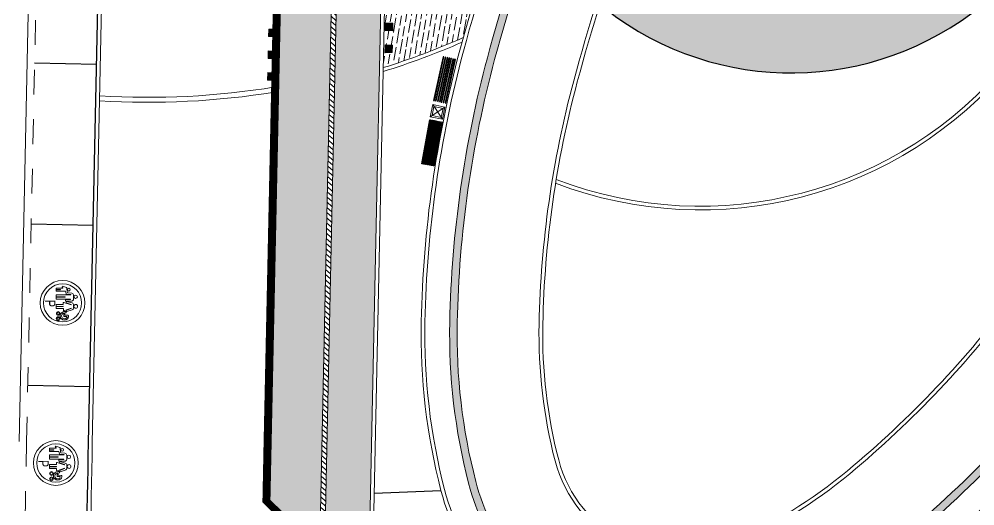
# Model space of a CAD drawing. Header units: inches. Extents: x 685564 to 685654, y 2762991 to 2763113.
# Drawn here: x 685568.07 to 685606.58, y 2763017.25 to 2763036.88 of the extents above; entities that cross this region are included whole.
import ezdxf
from ezdxf.enums import TextEntityAlignment as Align

# ---------------------------------------------------------------- set-up
doc = ezdxf.new("R2010")
doc.units = ezdxf.units.IN
doc.header["$MEASUREMENT"] = 0
doc.linetypes.add('J24-02000-XREF-ROAD BASE-(180-188)$0$DASHED2', pattern=[0.375, 0.25, -0.125])
doc.linetypes.add('J24-02000-XREF-ROAD BASE-(180-188)$0$X-Road Base$0$1-1', pattern=[0.2, 0.1, -0.1])
for name, color, linetype, lineweight in [('BASE SITE$0$L-HS-PATTERN', 251, 'Continuous', 9), ('BASE SITE$0$L-HS-PATTERN-BAND', 10, 'Continuous', 9), ('H - CURB STONE 15 CM', 210, 'Continuous', 5), ('HDB -HS- FURNITURE-TRASH BIN', 10, 'Continuous', 9), ('HDB -HS-BASE- ASPHALT-COLOR (BLUE)', 253, 'Continuous', 9), ('HDB -HS-BASE- ASPHALT-COLOR (RED)', 253, 'Continuous', 9), ('HDB -HS-BASE- ASPHALT-COLOR (WHITE)', 253, 'Continuous', 9), ('HDB -HS-BASE- COLOR CONC. (BIEGE LIGHT)', 253, 'Continuous', 9), ('HDB -HS-BASE- CURB CONC. 15 CM', 34, 'Continuous', 20), ('HDB -HS-BASE- EXISTING R-CURB', 253, 'Continuous', 20), ('HDB -HS-BASE- LIMIT OF WORK', 1, 'Continuous', 9), ('HDB -HS-BASE- SEPERATION LINE', 253, 'Continuous', 9), ('HDB -HS-BASE- TACTILE - (FIBER GLASS)', 253, 'Continuous', 9), ('HDB -PL-LAWN - Ps', 94, 'Continuous', 9), ('J24-02000-XREF-ROAD BASE-(180-188)$0$C-PARKING', 8, 'J24-02000-XREF-ROAD BASE-(180-188)$0$DASHED2', 15), ('J24-02000-XREF-ROAD BASE-(180-188)$0$C-RD-SHY', 253, 'Continuous', 9)]:
    doc.layers.add(name, color=color, linetype=linetype, lineweight=lineweight)
for name, color, linetype in [('HDB -HS- FURNITURE-SEATS - CONC. & WOOD', 42, 'Continuous'), ('HDB -PL-SEPERATION MOWING', 40, 'Continuous'), ('J24-02000-XREF-ROAD BASE-(180-188)$0$C-EXISTING ROAD', 253, 'Continuous'), ('J24-02000-XREF-ROAD BASE-(180-188)$0$C-PARKING LINE', 8, 'J24-02000-XREF-ROAD BASE-(180-188)$0$DASHED2')]:
    doc.layers.add(name, color=color, linetype=linetype)
doc.styles.add('BASE SITE$0$EN-SCL-PL-NMPK', font='swisscl.ttf', dxfattribs={"height": 4})

# ---------------------------------------------------------------- blocks, each defined once
blk = doc.blocks.new('BASE SITE$0$TRBIN 01')
blk.add_wipeout([(-0.24999999970154674, -0.049999998724768575), (-0.2500000020009858, 0.45000000017929), (0.25000000062887956, 0.45000000341091295), (0.25000000106610426, -0.04999999968521667)]).dxf.layer = 'HDB -HS- FURNITURE-TRASH BIN'
at = {"layer": 'HDB -HS- FURNITURE-TRASH BIN'}
for p, q in [((-0.2500000009313226, -0.04999999841675162), (0.2499999990686774, 0.450000002514571)), ((-0.2500000027939677, 0.4500000006519258), (0.25, -0.04999999981373549))]:
    blk.add_line(p, q, dxfattribs=at)
for points in [[(-0.2500000027939677, 0.4500000006519258), (0.2499999990686774, 0.450000002514571), (0.25, -0.04999999981373549), (-0.2500000018626451, -0.0499999993480742)], [(-0.1875000027939677, 0.3875000015832484), (0.1874999976716936, 0.387500002514571), (0.1875, 0.01249999972060323), (-0.1875000018626451, 0.01250000111758709)]]:
    blk.add_lwpolyline(points, close=True, dxfattribs=at)
blk = doc.blocks.new('BASE SITE$0$seat02A')
at = {"layer": 'HDB -HS- FURNITURE-SEATS - CONC. & WOOD'}
for points in [[(0.9000000008381903, 0.4699999990407377), (0.9000000006053597, 0.4999999995343387), (-0.8999999994412065, 0.4999999993015081), (-0.8999999996740371, 0.4699999992735684)], [(0.900000000372529, 0.3916666663717479), (0.900000000372529, 0.4216666663996875), (-0.8999999999068677, 0.4216666661668569), (-0.8999999996740371, 0.3916666659060866)], [(0.9000000001396984, 0.3133333327714354), (0.900000000372529, 0.3433333327993751), (-0.8999999999068677, 0.3433333332650363), (-0.8999999999068677, 0.313333333004266)], [(0.9000000001396984, 0.2349999996367842), (0.900000000372529, 0.2649999994318932), (-0.8999999996740371, 0.2649999996647239), (-0.8999999999068677, 0.2349999998696148)], [(0.9000000006053597, 0.1566666658036411), (0.900000000372529, 0.186666666297242), (-0.8999999999068677, 0.1866666660644114), (-0.8999999999068677, 0.1566666660364717)], [(0.9000000001396984, 0.0783333326689899), (0.9000000006053597, 0.1083333329297602), (-0.8999999999068677, 0.1083333329297602), (-0.8999999994412065, 0.07833333243615925)], [(0.9000000001396984, -2.328306436538696e-10), (0.900000000372529, 0.02999999956227839), (-0.8999999996740371, 0.02999999956227839), (-0.8999999999068677, -4.656612873077393e-10)]]:
    blk.add_lwpolyline(points, close=True, dxfattribs=at)
blk = doc.blocks.new('BASE SITE$0$MARKERS')
at = {"extrusion": (8.127451700772605e-05, 1.224414090261396e-05, 0.9999999966222669)}
blk.add_hatch(color=256, dxfattribs=at).paths.add_polyline_path([(0.02224137393792057, -0.148341906500924), (0.3189251851477075, -0.1038591582405934), (0.2744424386688502, 0.192824655226916), (-0.02224137393792057, 0.148341906500924)])
at = {"extrusion": (8.127451700772607e-05, 1.224414090261395e-05, 0.9999999966222669)}
blk.add_lwpolyline([(0.02224137393792057, -0.148341906500924), (0.3189251851477075, -0.1038591582405934), (0.2744424386688502, 0.192824655226916), (-0.02224137393792057, 0.148341906500924)], close=True, dxfattribs=at)
blk = doc.blocks.new('BASE SITE$0$P FAMILY')
at = {"layer": 'BASE SITE$0$L-HS-PATTERN-BAND', "color": 251, "true_color": 0x636466}
for p, q in [((-0.2238135501975194, 0.6677407422102988), (-0.4830111096380278, 0.6677407422102988)), ((-0.9390829422045499, 0.2354424926452339), (-1.026566614280455, -0.009309228044003248)), ((-0.9620850718347356, -0.03235741052776575), (-0.9485577553277835, 0.005487753544002771)), ((-0.6514494328293949, 0.2907548318617046), (-0.9001192547148094, 0.2659049876965582)), ((-0.706172865931876, 0.1746520521119237), (-0.5608785856748, 0.2164147193543613)), ((-0.5985208811471239, 0.5579360043630004), (-0.6098457424668595, 0.3344474453479052)), ((-0.5274477935163304, 0.2586804712191224), (-0.5160391576355323, 0.4986298568546772)), ((-0.5160391576355323, 0.4986298568546772), (-0.4943435319000855, 0.4975983160547912)), ((-0.4943435319000855, 0.4975983160547912), (-0.492749692988582, -0.3888048478402197)), ((-0.3771453081863001, -0.3885969794355333), (-0.3750018574064597, 0.1518384953960776)), ((-0.3750018574064597, 0.1518384953960776), (-0.3528980070259422, 0.1517508286051452)), ((-0.3528980070259422, 0.1517508286051452), (-0.3484095941530541, -0.3854714315384626)), ((-0.2344936734298244, 0.4944669995456934), (-0.2127477410249412, 0.4945962554775178)), ((-0.2292693097842857, -0.3844760311767459), (-0.2344936734298244, 0.4944669995456934)), ((-0.2127477410249412, 0.4945962554775178), (-0.2029026547679678, 0.1773738204501569)), ((-0.2029026547679678, 0.1773738204501569), (-0.1081555727869272, 0.1803143224678934)), ((-0.1081555727869272, 0.1803143224678934), (-0.1081555727869272, 0.5520827644504607)), ((-1.026566614280455, -0.009309228044003248), (-0.9620850718347356, -0.03235741052776575)), ((-0.9036442071665078, -0.002295957412570715), (-0.9036111620953307, -0.3851362629793584)), ((-0.9036111620953307, -0.3851362629793584), (-0.8086932958103716, -0.3851362629793584)), ((-0.8086932958103716, -0.1254414874128997), (-0.7913939828285947, -0.1254414874128997)), ((-0.8086932958103716, -0.3851362629793584), (-0.8086932958103716, -0.1254414874128997)), ((-0.492749692988582, -0.3888048478402197), (-0.3771453081863001, -0.3885969794355333)), ((-0.3484095941530541, -0.3854714315384626), (-0.2292693097842857, -0.3844760311767459))]:
    blk.add_line(p, q, dxfattribs=at)
for points in [[(0.1399996011750773, 0.6771593382582068), (0.3009527586400509, 0.6771593382582068, -0.3301082228139259), (0.4337301328778267, 0.5787766263820231), (0.5309396622469649, 0.2593450821004808), (0.4550068754469976, 0.2362371883355081), (0.3442312845727429, 0.5303142662160099), (0.3272722613764927, 0.5239259884692729), (0.4776784662390128, 0.07903729053214192, -0.5132638597921052), (0.4557652855291963, 0.0484973737038672), (0.3455624292837456, 0.0484973737038672), (0.3455624292837456, -0.3854870810173452), (0.2274191492469981, -0.3854870810173452), (0.2274191492469981, 0.04368895990774035), (0.2107018638635054, 0.04368895990774035), (0.2107018638635054, -0.3851362629793584), (0.1005733009660617, -0.3851362629793584), (0.1005733009660617, 0.04387936694547534), (-0.005384235177189112, 0.04387936694547534, -0.5065791427710752), (-0.0274496820056811, 0.07395263155922294), (0.1122576672350988, 0.5180396563373506, 0.4142135583149352), (0.1107452894793823, 0.5209403675980866), (0.09702715778257698, 0.5252560167573392, 0.4142135678337169), (0.09412644628901035, 0.5237436392344534), (-0.00178721861448139, 0.2188633619807661), (-0.09093720361124724, 0.2469094595871866), (0.006909206626005471, 0.5777333588339388, -0.3322854327384011)], [(0.5295864847721532, 0.2033589719794691, 0.1372390985151724), (0.5660729740047827, -0.006520947907119989, 0.53034490643619), (0.9761379844276235, -0.06876558577641845, 0.391904650493376), (0.9758316538063809, 0.298742254730314, 0.1921154397260464), (0.8545665886485949, 0.3563271504826844), (0.7776540194172412, 0.3555698487907648, 0.4068991786349818), (0.7547528418945149, 0.3327907607890666), (0.7519264115253463, 0.1467496883124113), (0.6862837810767815, 0.1477469648234546, 0.4142135642317878), (0.6628034681780264, 0.1249694242142141), (0.662388100172393, 0.0976290968246758, 0.414213562747012), (0.6851656403159723, 0.07414878392592072), (0.8312735568033531, 0.07192903896793723), (0.833982250886038, 0.2502205395139754, -0.513909469942677), (0.8648960479767993, 0.2716514053754508, -0.617889299623977), (0.9014323548180982, -0.02980921743437648, -0.5319393788026922), (0.6199592760531232, 0.08697120612487197, -0.06160657295476916), (0.6114934176439419, 0.1971030537970364), (0.6115533899283037, 0.1984953242354095, 0.4142135605952827), (0.5894386998843402, 0.2226009643636644), (0.5535964838927612, 0.2241448755376041, 0.3974413826562304)]]:
    blk.add_lwpolyline(points, format="xyb", close=True, dxfattribs=at)
blk.add_lwpolyline([(-0.7913939828285947, -0.1254414874128997), (-0.7913939828285947, -0.3851362629793584), (-0.706172865931876, -0.3851362629793584), (-0.706172865931876, 0.1746520521119237)], dxfattribs=at)
for centre, radius in [((4.656612873077393e-10, 4.656612873077393e-10), 1.365555299725384), ((4.656612873077393e-10, 4.656612873077393e-10), 1.165555299725384), ((-0.375054768868722, 0.7973788133822381), 0.1047751150239427), ((0.2138904851162806, 0.8041043328121305), 0.1155245537620017), ((-0.8075097466353327, 0.3904477180913091), 0.08380798130156285), ((0.6433239307953045, -0.2656627646647394), 0.1143653731646755), ((0.6433239307953045, -0.2656627646647394), 0.06810218221595399), ((0.9668825714616105, -0.2707797940820456), 0.1143653731646755), ((0.9668825714616105, -0.2707797940820456), 0.06810218221595399)]:
    blk.add_circle(centre, radius, dxfattribs=at)
for centre, radius, start, end in [((-0.4830111096380278, 0.5520827644504607), 0.1156579773718037, 90, 177.0991256167808), ((-0.2238135501975194, 0.5520827644504607), 0.1156579773718037, 0, 90), ((-0.9267758025089279, -0.002297954168170691), 0.02313159547436075, 0.004945510532480328, 160.3311574024795), ((-0.8955190364504233, 0.2198710781522095), 0.0462631909487215, 95.70668340844185, 160.33115774213), ((-0.6560496512101963, 0.3367887414060533), 0.0462631909487215, 275.7066833885307, 357.0991256167808), ((-0.5736587810097262, 0.2608776190318167), 0.0462631909487215, 286.0365055633106, 357.2778643179211)]:
    blk.add_arc(centre, radius, start, end, dxfattribs=at)
at = {"layer": 'BASE SITE$0$L-HS-PATTERN-BAND', "color": 251, "true_color": 0x636466, "style": 'BASE SITE$0$EN-SCL-PL-NMPK'}
blk.add_text('P', height=0.633957700721624, dxfattribs=at).set_placement((0.03248293569777161, -0.7529037022031844), align=Align.MIDDLE_CENTER)

msp = doc.modelspace()

# ---------------------------------------------------------------- hatches: boundary and pattern name
at = {"layer": 'HDB -HS-BASE- COLOR CONC. (BIEGE LIGHT)'}
h = msp.add_hatch(dxfattribs=at)
h.set_pattern_fill('MUDSTONE', color=256, scale=2, angle=45, pattern_type=2)
h.set_pattern_definition([(80.39167185625872, (685662.7135365393, 2762594.455906399), (-0.1304295320628458, 0.4277711270830081), [0.6, -0.12, 0.4, -0.18, 0.54, -0.16])])
h.paths.add_polyline_path([(685589.8925116932, 2763047.048961936, -0.2351954652823571), (685583.067370596, 2763050.241082114), (685582.7414729965, 2763034.91881533, 0.02755670339242852), (685585.9661512063, 2763036.129289676, -0.03807013831023376)])
at = {"layer": 'HDB -HS-BASE- TACTILE - (FIBER GLASS)'}
h = msp.add_hatch(dxfattribs=at)
h.set_pattern_fill('HEX', color=256, scale=0.015, angle=1.101909530502398e-09)
h.set_pattern_definition([(1.101909530502398e-09, (0, 0), (-1.586422727553294e-12, 0.08248891973099999), [0.04762499999999999, -0.09524999999999999]), (120.0000000011019, (0, 0), (-0.0714375000169882, -0.04124445986687385), [0.04762499999999997, -0.09524999999999995]), (60.00000000110191, (0.04762500000651926, 0), (-0.07143750001857462, 0.04124445986412612), [0.04762499999999999, -0.09524999999999999])])
edge = h.paths.add_edge_path()
edge.add_line((685598.7123819803, 2763010.655217676), (685598.3922821917, 2763010.659921822))
edge.add_arc((685605.4855016058, 2763007.959118529), 7.590000005359878, 136.9629967561096, 159.1552453876894, ccw=False)
edge.add_arc((685588.4976648696, 2763034.256640107), 24.01728729522852, 294.046486830675, 298.446122335038, ccw=False)
edge.add_arc((685594.6983702903, 2763020.35998278), 8.800000001379308, 194.4713682650765, 294.0464868183484, ccw=False)
edge.add_arc((685609.4328532167, 2763024.162724618), 24.01728729548865, 178.8260988688334, 194.4713682553789, ccw=False)
edge.add_arc((685630.101748254, 2763023.739191941), 44.6905212465797, 164.9812096176381, 178.8260988677832, ccw=False)
edge.add_arc((685659.532998233, 2763015.842766273), 75.16267269090964, 154.258927541327, 164.9812096122485, ccw=False)
edge.add_arc((685659.5329982509, 2763015.842766273), 75.1626727068395, 143.5366454787571, 154.2589275475821, ccw=False)
edge.add_arc((685635.026162444, 2763033.952625836), 44.69052124598123, 129.6917562205878, 143.5366454691452, ccw=False)
edge.add_arc((685621.8230546211, 2763049.86050269), 24.0172872908189, 114.04648684264649, 129.6917562378655, ccw=False)
edge.add_arc((685615.622349198, 2763063.757160012), 8.80000000067112, 14.471368266023717, 114.04648682289579, ccw=False)
edge.add_arc((685600.8878662732, 2763059.954418168), 24.01728729462333, -1.1739011278801854, 14.471368267384605, ccw=False)
edge.add_arc((685580.2189712379, 2763060.377950852), 44.69052124364894, 352.06669874095553, 358.8260988617349, ccw=False)
edge.add_arc((685569.5590581218, 2763069.130548387), 56.91340101852016, 344.8013401172487, 381.0220811879633)
edge.add_arc((685603.4164892612, 2763082.131506436), 20.64564288073456, 21.04970948289462, 36.82773528264045)
edge.add_arc((685609.100258882, 2763087.392502188), 12.96758038966825, 33.2721719890086, 63.43473749500714)
edge.add_arc((685615.3467968071, 2763099.885462841), 0.9999999996429414, 173.4014979236758, 243.4347374919706, ccw=False)
edge.add_arc((685604.8292742892, 2763101.044592751), 9.581219339526262, 353.7431340272525, 355.2379019201795)
edge.add_arc((685575.3823948331, 2762228.124180618), 872.9963426710186, 87.42015616529892, 87.43985873420309, ccw=False)
edge.add_arc((685604.8658016333, 2763101.040850649), 9.844496622037525, 353.7312031532302, 355.3087874761639, ccw=False)
edge.add_arc((685615.3467968073, 2763099.885462841), 0.6999999999325822, 173.4014979244423, 243.4347374843001)
edge.add_arc((685609.1002588822, 2763087.392502188), 13.26758038989314, 33.27217199034391, 63.43473749624252, ccw=False)
edge.add_arc((685603.4436219443, 2763082.14411973), 20.91579044751669, 21.043762884359978, 36.79366452766908, ccw=False)
edge.add_arc((685569.5590581204, 2763069.130548387), 57.21340101999459, -17.683926556147185, 21.022081187618824, ccw=False)
edge.add_arc((685580.2189712385, 2763060.377950852), 44.69052124316253, 344.98120961647777, 348.8699886621075, ccw=False)
edge.add_arc((685550.7877212451, 2763068.274376517), 75.16267270087553, 334.2589275445916, 344.98120961612443, ccw=False)
edge.add_arc((685550.7877212643, 2763068.274376506), 75.16267267869121, 323.5366454717035, 334.2589275459061, ccw=False)
edge.add_arc((685575.2945570559, 2763050.164516935), 44.69052122534918, 309.69175622416606, 323.5366454770642, ccw=False)
edge.add_arc((685588.4976648721, 2763034.256640107), 24.01728729380113, 302.8619032514122, 309.6917562186069, ccw=False)
edge.add_arc((685605.4855016032, 2763007.959118532), 7.290000001801034, 122.8619032575192, 158.2945414619704)
edge = h.paths.add_edge_path(flags=16)
edge.add_arc((685588.4976648703, 2763034.256640105), 23.71728729355476, 294.046486830558, 309.6917562244387)
edge.add_arc((685575.2945570564, 2763050.164516936), 44.39052122542326, 309.6917562232034, 323.53664547592)
edge.add_arc((685550.7877212642, 2763068.274376506), 74.86267267866232, 323.5366454718415, 334.258927546057)
edge.add_arc((685550.787721245, 2763068.274376518), 74.86267270122576, 334.2589275440952, 344.9812096155594)
edge.add_arc((685580.2189712378, 2763060.377950851), 44.39052124376136, 344.9812096168829, 358.8260988626546)
edge.add_arc((685600.8878662715, 2763059.954418169), 23.71728729620562, 358.8260988706735, 374.4713682663473)
edge.add_arc((685615.6223491981, 2763063.757160012), 8.500000000577765, 14.47136826906181, 114.0464868234739)
edge.add_arc((685621.8230546206, 2763049.860502689), 23.71728729096087, 114.046486841361, 129.691756236237)
edge.add_arc((685635.0261624445, 2763033.952625837), 44.39052124598085, 129.6917562212937, 143.5366454701119)
edge.add_arc((685659.532998251, 2763015.842766274), 74.86267270657788, 143.53664547921, 154.2589275480607)
edge.add_arc((685659.5329982304, 2763015.842766272), 74.86267268885942, 154.2589275399275, 164.9812096108158)
edge.add_arc((685630.101748254, 2763023.739191941), 44.39052124669299, 164.9812096172759, 178.8260988675389)
edge.add_arc((685609.4328532183, 2763024.162724619), 23.71728729714629, 178.8260988695948, 194.471368255279)
edge.add_arc((685594.6983702905, 2763020.359982779), 8.500000001134085, 194.4713682616106, 294.0464868173327)
at = {"layer": 'HDB -PL-LAWN - Ps'}
h = msp.add_hatch(dxfattribs=at)
h.set_pattern_fill('GRASS', color=256, scale=0.035, angle=-1.189323895367742e-09)
h.set_pattern_definition([(90, (0, 0), (-0.6286179283869515, 0.6286179284130486), [0.1666875, -1.0905483568]), (44.99999999881068, (0, 0), (-0.6286179284617922, 0.6286179284878893), [0.1666875, -0.7223125]), (134.9999999988107, (0, 0), (-0.6286179284878893, -0.6286179284617921), [0.1666875, -0.7223125])])
h.paths.add_polyline_path([(685617.4091198046, 2763084.610387424, -0.7754780730021957), (685619.0377643508, 2763073.102610206, -0.04895859950603151), (685620.7896373373, 2763072.260196722, 0.5938882234153328), (685625.217785733, 2763075.288981853, 0.1342767690062079), (685619.9523700009, 2763088.921637451, 0.1356335239666984), (685614.8648893151, 2763092.905204157, 0.01506077255173119), (685612.701347216, 2763089.349681918, -0.3263306813420888), (685603.9357556707, 2763085.399427768, -0.221125754250158), (685593.0498319854, 2763093.550583345, 0.5461554658052412), (685584.6620539486, 2763094.207794075, 0.08866448209614602), (685583.9243712057, 2763090.533468425), (685583.7874211796, 2763084.094682622, 0.5344651335733518), (685586.812672911, 2763082.90298331, -0.341127443335034), (685606.5838301637, 2763081.924259745, -0.01318579691122046), (685608.8222670823, 2763083.045880004, -0.1517691629507293)])
h.paths.add_polyline_path([(685607.0857918899, 2763051.297602768, -0.04629726366054276), (685610.4970982333, 2763057.420865156, -0.246461698398315), (685604.5882018362, 2763054.506161341, -0.2100761492025878), (685591.7293268258, 2763037.261706842, 0.3493707796532537), (685606.8695267, 2763037.441105445, -0.2027869901279598)])

# ---------------------------------------------------------------- linework, layer by layer
at = {"layer": 'H - CURB STONE 15 CM'}
for points in [[(685571.3229850098, 2763033.781874345, 0.0566205519351475), (685578.3738848731, 2763034.138162336, 0.05498986816941809)], [(685571.3104667156, 2763033.582266499, 0.05632253116316759), (685578.3695586778, 2763033.934763723, 0.05470260890324148)]]:
    msp.add_lwpolyline(points, format="xyb", dxfattribs=at)
at = {"layer": 'HDB -HS-BASE- CURB CONC. 15 CM'}
msp.add_line((685578.1659594957, 2763017.308495765), (685578.0190234858, 2763017.454146094), dxfattribs=at)
for points in [[(685613.7821662124, 2763104.679826137, 0.005381624818351008), (685594.9057346233, 2763105.303285114, 0.1077997410736371), (685588.630168004, 2763104.079982495, 0.2935845992124467), (685579.5753546804, 2763090.625970019), (685578.0190234861, 2763017.454146094)], [(685613.7756013734, 2763104.529969863, 0.005381624818349061), (685594.9023969059, 2763105.153322253, 0.1077997410736365), (685588.6895859528, 2763103.942252661, 0.2935845992116736), (685579.7253207624, 2763090.622780309), (685578.1659594958, 2763017.308495765)], [(685589.6633525675, 2763019.060522686, -0.06837160635296366), (685589.0198511166, 2763024.581013715, -0.06048331803484659), (685590.4148424956, 2763034.387217465, -0.04681894569804073), (685595.0717814238, 2763046.922786384, -0.04681894569139641), (685601.9796393471, 2763058.37307316, -0.06048331802435594), (685608.783408944, 2763065.571430763, -0.06837160638442853), (685613.5034650946, 2763068.505878803, -0.06837160638442853)], [(685589.8085934634, 2763019.098007111, -0.06837160635359031), (685589.1698196345, 2763024.577940664, -0.06048331803667294), (685590.5597186296, 2763034.348347093, -0.04681894569874932), (685595.206896312, 2763046.857640647, -0.04681894569137011), (685602.1002749173, 2763058.28392688, -0.06048331802471868), (685608.8792075103, 2763065.456007045, -0.06837160638375026), (685613.5645867515, 2763068.36889653, -0.06837160638375026)], [(685608.5084124296, 2763034.321753821, -0.2550017870305152), (685607.0857918902, 2763051.297602768, -0.1338634671715126), (685619.6613736937, 2763066.788460249, -0.1335195980782223)], [(685608.128596237, 2763035.217394955, -0.2405995113531642), (685607.2230136949, 2763051.237020788, -0.1338697494908494), (685619.7496223142, 2763066.667162869)], [(685620.5121260256, 2763065.019135679, -0.06837160637177045), (685621.1508998533, 2763059.539202124, -0.06048331801458817), (685619.7610008604, 2763049.768795698, -0.0468189457032339), (685615.1138231775, 2763037.259502141, -0.0468189457153731), (685608.2204445697, 2763025.83321591, -0.06048331804028128), (685601.4415119783, 2763018.661135744, -0.06837160637215521), (685596.7561327383, 2763015.74824626, -0.06837160637215521)], [(685620.6573669215, 2763065.056620105, -0.06837160637101024), (685621.3008683713, 2763059.536129074, -0.06048331801567829), (685619.9058769944, 2763049.729925327, -0.04681894570265847), (685615.2489380657, 2763037.194356405, -0.04681894571513762), (685608.3410801401, 2763025.74406963, -0.06048331803986175), (685601.5373105446, 2763018.545712026, -0.06837160637291867), (685596.8172543952, 2763015.611263987, -0.06837160637291867)], [(685626.0587776114, 2763060.12194396, -0.06422372898808072), (685624.4936212385, 2763048.499030227, -0.04681894570358521), (685619.5275761924, 2763035.131408084, -0.04681894571471415), (685612.1612065337, 2763022.921104108, -0.06048331804175731), (685604.5709318122, 2763014.890627622, -0.0649219358848772), (685599.0675303432, 2763011.416537357, -0.06282618260655705)], [(685625.8925889531, 2763059.13522147, -0.05879890751500198), (685624.3487451045, 2763048.537900598, -0.04681894570281824), (685619.3924613042, 2763035.19655382, -0.04681894571473542), (685612.0405709634, 2763023.010250387, -0.06048331804213945), (685604.4751332458, 2763015.00605134, -0.06282618260700464), (685599.1937185824, 2763011.641178614, -0.06837160637651138)], [(685582.7414729965, 2763034.91881533, 0.02755670339301), (685585.9661512063, 2763036.129289676)], [(685582.7381075433, 2763034.760593489, 0.02699112317035143), (685585.9151018781, 2763035.943247598)], [(685589.6836117299, 2763030.258434214, 0.3215293753271943), (685608.039895261, 2763035.072220093, 0.3197654737098929)], [(685589.7082904651, 2763030.409637785, 0.3229972313509172), (685607.9592983385, 2763035.210177183, 0.3197654737112136)]]:
    msp.add_lwpolyline(points, format="xyb", dxfattribs=at)
for radius, end in [(5.049999999999994, 294.0464868218864), (5.199999999999995, 294.0464868218864), (9.94999999999999, 293.2868043529409), (9.79999999999999, 294.3291320334721)]:
    msp.add_arc((685594.6983702894, 2763020.359982778), radius, 194.4713682657775, end, dxfattribs=at)
at = {"layer": 'HDB -HS-BASE- EXISTING R-CURB'}
msp.add_lwpolyline([(685572.448621834, 2763087.093296926), (685571.0169589743, 2763019.782827898, 0.00625857110301972), (685570.8656472701, 2763002.489231859), (685568.3796037696, 2762999.978133841, 0.002708647526811924), (685568.4757040403, 2762992.466640618, 0.7535121380736779), (685569.1257716928, 2762992.29294564, -0.1569015548848973), (685578.6884696423, 2763000.665355475)], format="xyb", dxfattribs=at)
at = {"layer": 'HDB -HS-BASE- LIMIT OF WORK', "lineweight": 0, "const_width": 0.3}
msp.add_lwpolyline([(685634.0203, 2763017.953500001), (685627.1901000002, 2763011.062899999), (685585.0396999996, 2763010.494899999), (685578.0225, 2763017.4507), (685578.0654999996, 2763019.6329), (685579.7708999999, 2763099.8171), (685585.4855000004, 2763105.462300001, -0.01201942580677122), (685627.6359000001, 2763103.963099999), (685634.5456999997, 2763096.484300001, 0.01464342246911221), (685634.4801000003, 2763094.6291, -0.0005903599629738114), (685634.2587000001, 2763052.6635, -0.002997699713593471), (685634.0932999998, 2763030.1369, 0.00312229804097575)], format="xyb", close=True, dxfattribs=at)
at = {"layer": 'HDB -HS-BASE- SEPERATION LINE'}
for p, q in [((685581.7748572166, 2763090.579187605), (685580.1740849633, 2763015.317941252)), ((685581.9748119927, 2763090.574934659), (685580.3699996435, 2763015.123740811)), ((685582.1332319053, 2763013.375936705), (685578.1659594957, 2763017.308495765))]:
    msp.add_line(p, q, dxfattribs=at)
for points in [[(685598.3980074415, 2763010.674910596, -0.09660228664792862), (685599.9378712093, 2763013.139069983, -0.01919938990918852), (685598.2841741603, 2763012.323689441, -0.4640525938224931), (685586.1775710669, 2763018.160896466, -0.06837160634558997), (685585.4206066872, 2763024.654766938, -0.06048331803180157), (685586.9378152781, 2763035.320106383, -0.04681894570070703), (685591.8290241063, 2763048.486284059, -0.0468189456916509), (685599.0843856591, 2763060.51258387, -0.06048331802499955), (685606.4842433518, 2763068.341599996, -0.06837160638370943), (685612.0365453276, 2763071.79345335, -0.4640525938281009), (685624.1431484208, 2763065.956246325, -0.06837160638392244), (685624.9001128017, 2763059.46237585, -0.02950200162516445), (685624.4817778654, 2763054.209755129, 0.1593719174816065), (685622.6844309932, 2763089.546962684, 0.06895359643741543), (685619.9421146241, 2763094.50673477, 0.1323741852416862), (685614.8995799128, 2763098.9910373, -0.3154582495551354), (685614.3534210372, 2763100.000374021, 0.1253521370301001), (685613.6924730844, 2763104.683750778)], [(685614.0171409383, 2763104.669500911, -0.1223323876902523), (685614.6514337682, 2763099.965900667, 0.3154582495285713), (685615.033744981, 2763099.259364963, -0.1323741852420731), (685620.1929367995, 2763094.671319813, -0.068830299238998), (685622.964463667, 2763089.654580999, -0.1705110584255556), (685624.0689391708, 2763051.751074168, -0.01696962818067099), (685623.382904211, 2763048.797036409, -0.04681894570338228), (685618.4916953826, 2763035.63085873, -0.04681894571508067), (685611.236333828, 2763023.604558918, -0.06048331804374315), (685603.836476137, 2763015.775542793, -0.0298096805181141), (685601.5298305594, 2763014.082578878, 0.1549376234293935), (685598.7220084501, 2763010.679276688, 0.1549376234293935)]]:
    msp.add_lwpolyline(points, format="xyb", dxfattribs=at)
msp.add_lwpolyline([(685598.1619308465, 2763012.597653986, 0.06837160637753871), (685603.6448790043, 2763016.006390229, 0.06048331804307162), (685610.9950626873, 2763023.782851477, 0.0468189457151254), (685618.2214656061, 2763035.761150203, 0.04681894570315193), (685623.0931519428, 2763048.874777152, 0.06048331801275187), (685624.6001757659, 2763059.468521952, 0.06837160638538509), (685623.8526666291, 2763065.881277474, 0.4640525938270456), (685612.1587886414, 2763071.519488804, 0.0683716063825411), (685606.6758404846, 2763068.11075256, 0.06048331802612828), (685599.3256567997, 2763060.334291311, 0.04681894569160173), (685592.0992538828, 2763048.355992586, 0.04681894570060224), (685587.2275675461, 2763035.242365641, 0.06048331803252478), (685585.720543723, 2763024.648620836, 0.06837160634162348), (685586.4680528586, 2763018.235865318, 0.4640525938212401)], format="xyb", close=True, dxfattribs=at)
at = {"layer": 'HDB -PL-SEPERATION MOWING'}
msp.add_lwpolyline([(685591.7293268259, 2763037.261706842, 0.3493707796481622), (685606.8695266999, 2763037.441105445)], format="xyb", dxfattribs=at)
msp.add_lwpolyline([(685582.3764762403, 2763017.758278758), (685585.0667746386, 2763017.863011569)], dxfattribs=at)
at = {"layer": 'J24-02000-XREF-ROAD BASE-(180-188)$0$C-EXISTING ROAD'}
msp.add_lwpolyline([(685570.7154174305, 2763002.550691647, -0.006236129779453098), (685570.8669928913, 2763019.786017572), (685572.2973345311, 2763087.034368651)], format="xyb", dxfattribs=at)
at = {"layer": 'J24-02000-XREF-ROAD BASE-(180-188)$0$C-PARKING', "linetype": 'J24-02000-XREF-ROAD BASE-(180-188)$0$X-Road Base$0$1-1', "ltscale": 10}
msp.add_line((685568.3675580607, 2763019.839179405), (685569.851061535, 2763089.586965316), dxfattribs=at)
msp.add_arc((686261.710744217, 2763005.092087299), 693.5000003713292, 178.7815287155798, 180.4174506614227, dxfattribs=at)
at = {"layer": 'J24-02000-XREF-ROAD BASE-(180-188)$0$C-PARKING LINE', "linetype": 'Continuous', "ltscale": 10}
for p, q in [((685571.1915684303, 2763035.046126891), (685568.6921335995, 2763035.099288725)), ((685571.0533476677, 2763028.547596671), (685568.553912837, 2763028.600758506)), ((685570.915126905, 2763022.049066451), (685568.4156920742, 2763022.102228285))]:
    msp.add_line(p, q, dxfattribs=at)
at = {"layer": 'J24-02000-XREF-ROAD BASE-(180-188)$0$C-RD-SHY'}
msp.add_line((685568.0676260273, 2763019.845558823), (685569.7281534607, 2763097.916229991), dxfattribs=at)

# ---------------------------------------------------------------- block references
at = {"layer": 'BASE SITE$0$L-HS-PATTERN', "extrusion": (-8.217180896631224e-05, 1.805518307967996e-06, 0.999999996622267), "xscale": -1, "rotation": 187.3085501375201}
for p in [(685578.1178811019, 2763036.31944854, -51.34648166403332), (685582.8241064595, 2763036.561491242, -51.34686794607386), (685582.8054684908, 2763035.685216296, -51.34686799668857), (685578.099257348, 2763035.443173292, -51.34648171581657), (685578.0806193792, 2763034.566898346, -51.34648176643127)]:
    msp.add_blockref('BASE SITE$0$MARKERS', p, dxfattribs=at)
at = {"layer": 'BASE SITE$0$L-HS-PATTERN-BAND', "xscale": 0.6604268450684064, "yscale": 0.6604268450684064, "zscale": 0.6604268450684064, "rotation": 270.0470629884621}
for p in [(685569.8182111264, 2763025.432767744), (685569.5472224478, 2763018.977389649)]:
    msp.add_blockref('BASE SITE$0$P FAMILY', p, dxfattribs=at)

# ---------------------------------------------------------------- next in the draw order: block references
at = {"layer": 'HDB -HS- FURNITURE-TRASH BIN', "extrusion": (-0.0009668499986228885, 0.0002009577053988722, 0.9999995124084216), "rotation": 258.2583772380518}
msp.add_blockref('BASE SITE$0$TRBIN 01', (685584.4113200647, 2763033.24765588, -107.6052355087988), dxfattribs=at)

# ---------------------------------------------------------------- next in the draw order: hatches: boundary and pattern name
at = {"layer": 'HDB -HS-BASE- ASPHALT-COLOR (BLUE)'}
h = msp.add_hatch(dxfattribs=at)
h.set_pattern_fill('BOX', color=256, scale=0.035, angle=224)
h.set_pattern_definition([(349.3916718562588, (685662.7135365393, 2762594.455906399), (0.1636597631718714, 0.8738057461006576), []), (349.3916718562588, (685662.6726215986, 2762594.237454962), (0.1636597631718714, 0.8738057461006576), []), (259.3916718562588, (685662.7135365393, 2762594.455906399), (0.8738057461006576, -0.1636597631718713), [-0.22225, 0.22225]), (259.3916718562588, (685662.9319879758, 2762594.414991458), (0.8738057461006576, -0.1636597631718713), [-0.22225, 0.22225]), (259.3916718562588, (685663.1504394124, 2762594.374076517), (0.8738057461006576, -0.1636597631718713), [0.22225, -0.22225]), (259.3916718562588, (685663.368890849, 2762594.333161576), (0.8738057461006576, -0.1636597631718713), [0.22225, -0.22225]), (349.3916718562588, (685662.6317066578, 2762594.019003525), (0.1636597631718714, 0.8738057461006576), [0.22225, -0.22225]), (349.3916718562588, (685662.5907917169, 2762593.800552089), (0.1636597631718714, 0.8738057461006576), [0.22225, -0.22225])])
h.paths.add_polyline_path([(685594.8567814353, 2763103.103829821, -0.005558992174496256), (685614.3061837814, 2763102.454539739, 0.05624110609308549), (685613.7536913973, 2763104.530929411, 0.005375374689294758), (685594.9023969051, 2763105.153322253, 0.1077997410594611), (685588.6895859528, 2763103.942252661, 0.2935845992618385), (685579.7253207623, 2763090.622780306), (685578.1659594958, 2763017.308495765), (685580.1740849633, 2763015.317941251), (685581.7748572166, 2763090.579187606, -0.4145026630126847)])
at = {"layer": 'HDB -HS-BASE- ASPHALT-COLOR (RED)'}
h = msp.add_hatch(dxfattribs=at)
h.set_pattern_fill('BRSTONE', color=256, scale=0.03, angle=135)
h.set_pattern_definition([(170.3916718562587, (685662.7135365393, 2762594.455906399), (-0.04197170735124682, -0.2479324653651096), []), (260.3916718562587, (685662.0373570883, 2762594.570374691), (0.3336835432019495, -0.3115259613518472), [0.25146, -0.25146]), (260.3916718562587, (685662.1124881385, 2762594.557655992), (0.3336835432019495, -0.3115259613518472), [0.25146, -0.25146]), (170.3916718562587, (685662.0303618038, 2762594.529052614), (-0.4176269579044432, -0.184338969378372), [-0.6858, 0.0762]), (170.3916718562587, (685662.0233665192, 2762594.487730536), (-0.4176269579044432, -0.184338969378372), [-0.6858, 0.0762]), (170.3916718562587, (685662.0163712347, 2762594.446408459), (-0.4176269579044432, -0.184338969378372), [-0.6858, 0.0762]), (170.3916718562587, (685662.0093759501, 2762594.405086381), (-0.4176269579044432, -0.184338969378372), [-0.6858, 0.0762]), (170.3916718562587, (685662.0023806655, 2762594.363764304), (-0.4176269579044432, -0.184338969378372), [-0.6858, 0.0762])])
h.paths.add_polyline_path([(685594.8122786852, 2763101.104325005, -0.004321876532306083), (685609.9001793558, 2763100.638005959, -0.001287156426287463), (685614.391946698, 2763100.448723273, 0.04721046872790379), (685614.3339712871, 2763102.253103822, 0.005569483612467556), (685594.8523311454, 2763102.903879341, 0.4145026630483832), (685581.9748119927, 2763090.574934659), (685580.3699996435, 2763015.12374081), (685582.1332319056, 2763013.375936705), (685583.7744051238, 2763090.536658135, -0.4145026631048138)])
at = {"layer": 'HDB -HS-BASE- ASPHALT-COLOR (WHITE)'}
h = msp.add_hatch(dxfattribs=at)
h.set_pattern_fill('ANSI31', color=256, scale=0.05, angle=58)
h.set_pattern_definition([(138.3916718562587, (685662.7135365393, 2762594.455906399), (-0.1054155404908226, -0.1186976255997893), [])])
h.paths.add_polyline_path([(685581.9748119927, 2763090.574934659, -0.4145026630224126), (685594.8523311458, 2763102.903879339, -0.005569483612399751), (685614.3339712872, 2763102.253103821, 0.005305932532095368), (685614.3061837814, 2763102.454539739, 0.005559044003935131), (685594.8566000427, 2763103.103833857, 0.4144985104989595), (685581.7748572163, 2763090.579187605), (685580.1740849633, 2763015.317941251), (685580.3699996434, 2763015.12374081)])

# ---------------------------------------------------------------- next in the draw order: linework, layer by layer
at = {"layer": 'HDB -HS-BASE- CURB CONC. 15 CM'}
for points in [[(685614.3919467689, 2763100.44872327, 0.001287156446606396), (685609.9001793558, 2763100.638005959, 0.004321876532304589), (685594.8122786852, 2763101.104325005, 0.4145026630709366), (685583.7744051238, 2763090.536658137), (685582.1332319056, 2763013.375936705)], [(685614.3852456037, 2763100.29887303, 0.001287156446594145), (685609.8942497985, 2763100.488123204, 0.00432187653230619), (685594.8089409677, 2763100.954362144, 0.4145026630667287), (685583.9243712057, 2763090.533468427), (685582.2801679154, 2763013.230286375)], [(685585.0640575321, 2763017.873515869, -0.06837160635004982), (685584.27084805, 2763024.678326995, -0.0604833180347451), (685585.8270982505, 2763035.618112565, -0.04681894569951085), (685590.7931432965, 2763048.985734706, -0.04681894569163746), (685598.1595129534, 2763061.196038681, -0.06048331802490895), (685605.7497876766, 2763069.226515168, -0.06837160637834627), (685611.567945958, 2763072.843650774, -0.06837160637834627)], [(685585.209298428, 2763017.911000294, -0.06837160635054003), (685584.420816568, 2763024.675253944, -0.06048331803383092), (685585.9719743845, 2763035.579242194, -0.04681894569873586), (685590.9282581847, 2763048.920588969, -0.04681894569161327), (685598.2801485236, 2763061.106892401, -0.06048331802523579), (685605.845586243, 2763069.11109145, -0.06837160638025189), (685611.6290676149, 2763072.706668501, -0.06837160638025189)]]:
    msp.add_lwpolyline(points, format="xyb", dxfattribs=at)

# ---------------------------------------------------------------- next in the draw order: block references
at = {"layer": 'HDB -HS- FURNITURE-SEATS - CONC. & WOOD', "extrusion": (-0.0009613964082219427, 0.0002284727464495556, 0.9999995117584561), "rotation": 257.5630367546327}
msp.add_blockref('BASE SITE$0$seat02A', (685584.6479016967, 2763034.554598244, -27.84135652604275), dxfattribs=at)
at = {"layer": 'HDB -HS- FURNITURE-SEATS - CONC. & WOOD', "extrusion": (-0.0009498770827035463, 0.0002781287091531684, 0.9999995101888545), "xscale": -1, "rotation": 259.5859959712648}
msp.add_blockref('BASE SITE$0$seat02A', (685584.1438582757, 2763032.004238678, 117.2569588248174), dxfattribs=at)

doc.saveas('drawing.dxf')
